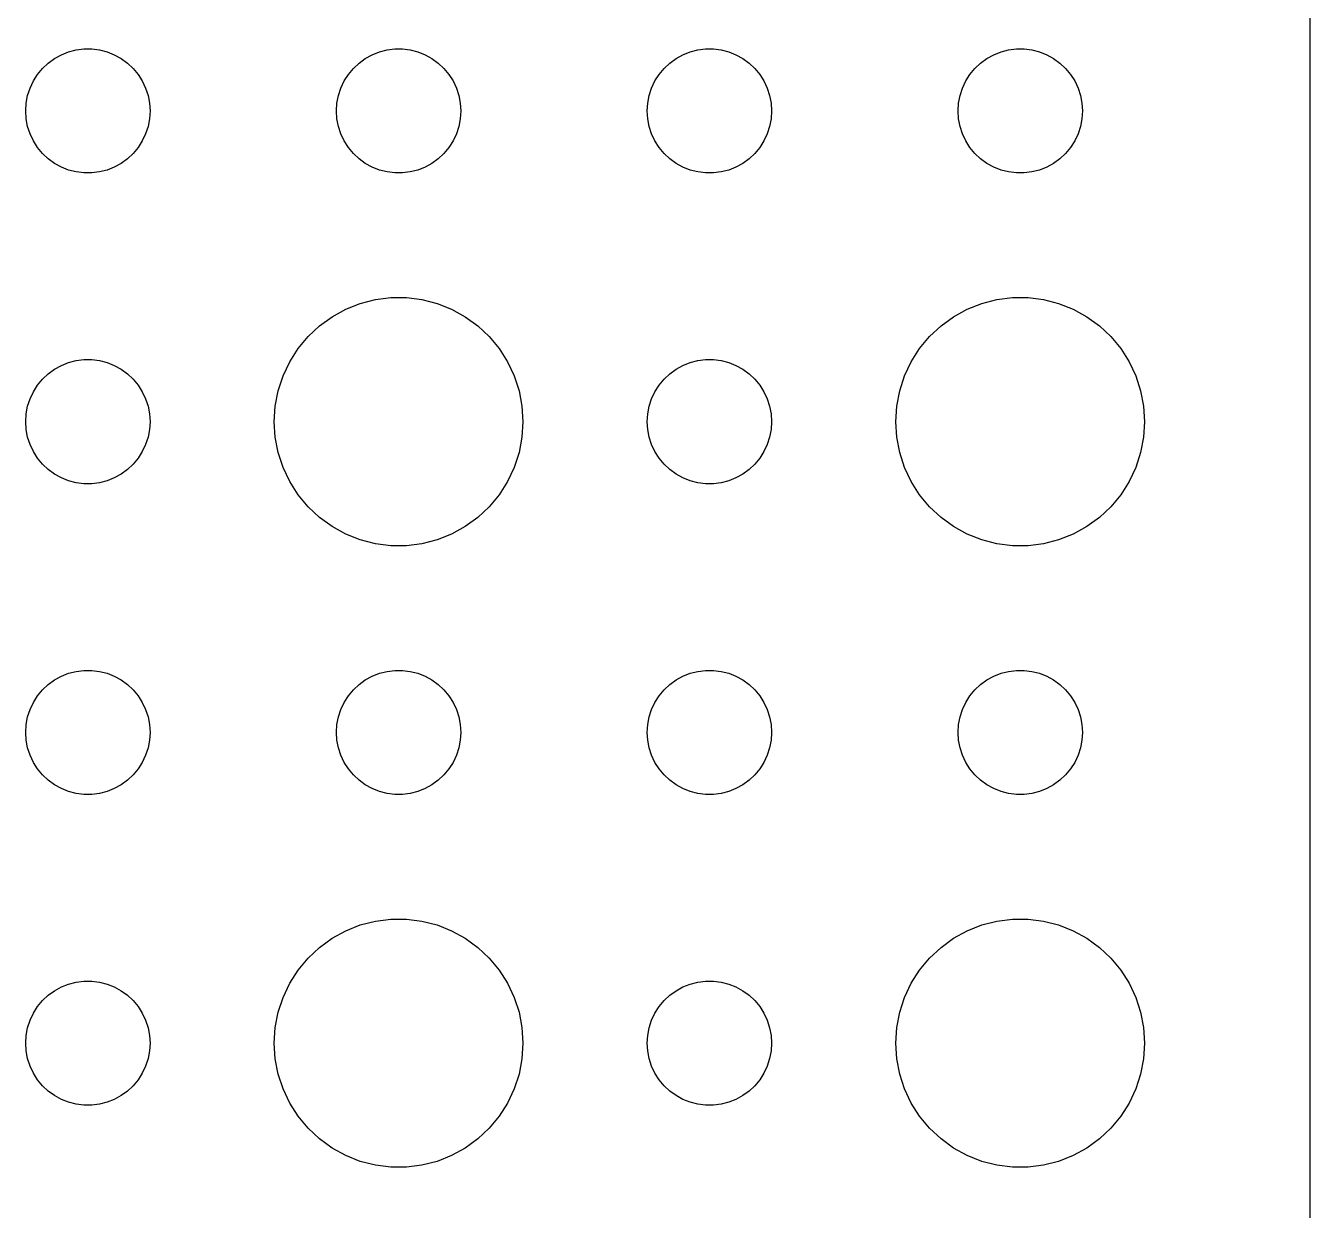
# Model space of a CAD drawing. Header units: metres. Extents: x -134 to 134, y 176 to 394.
# Drawn here: x 103.5 to 134.5, y 223.97 to 252.56 of the extents above; entities that cross this region are included whole.
import ezdxf

# ---------------------------------------------------------------- set-up
doc = ezdxf.new("R2010")
doc.units = ezdxf.units.M

msp = doc.modelspace()

# ---------------------------------------------------------------- linework, layer by layer
for p, q in [((134.5, 181), (134.5, 275)), ((104.044, 251.656), (104.196, 251.766)), ((104.196, 251.766), (104.361, 251.857)), ((104.361, 251.857), (104.536, 251.927)), ((104.536, 251.927), (104.719, 251.973)), ((104.719, 251.973), (104.906, 251.997)), ((104.906, 251.997), (105.094, 251.997)), ((105.094, 251.997), (105.281, 251.973)), ((105.281, 251.973), (105.464, 251.927)), ((105.464, 251.927), (105.639, 251.857)), ((105.639, 251.857), (105.804, 251.766)), ((105.804, 251.766), (105.956, 251.656)), ((111.544, 251.656), (111.696, 251.766)), ((111.696, 251.766), (111.861, 251.857)), ((111.861, 251.857), (112.036, 251.927)), ((112.036, 251.927), (112.219, 251.973)), ((112.219, 251.973), (112.406, 251.997)), ((112.406, 251.997), (112.594, 251.997)), ((112.594, 251.997), (112.781, 251.973)), ((112.781, 251.973), (112.964, 251.927)), ((112.964, 251.927), (113.139, 251.857)), ((113.139, 251.857), (113.304, 251.766)), ((113.304, 251.766), (113.456, 251.656)), ((119.044, 251.656), (119.196, 251.766)), ((119.196, 251.766), (119.361, 251.857)), ((119.361, 251.857), (119.536, 251.927)), ((119.536, 251.927), (119.719, 251.973)), ((119.719, 251.973), (119.906, 251.997)), ((119.906, 251.997), (120.094, 251.997)), ((120.094, 251.997), (120.281, 251.973)), ((120.281, 251.973), (120.464, 251.927)), ((120.464, 251.927), (120.639, 251.857)), ((120.639, 251.857), (120.804, 251.766)), ((120.804, 251.766), (120.956, 251.656)), ((126.544, 251.656), (126.696, 251.766)), ((126.696, 251.766), (126.861, 251.857)), ((126.861, 251.857), (127.036, 251.927)), ((127.036, 251.927), (127.219, 251.973)), ((127.219, 251.973), (127.406, 251.997)), ((127.406, 251.997), (127.594, 251.997)), ((127.594, 251.997), (127.781, 251.973)), ((127.781, 251.973), (127.964, 251.927)), ((127.964, 251.927), (128.139, 251.857)), ((128.139, 251.857), (128.304, 251.766)), ((128.304, 251.766), (128.456, 251.656)), ((103.786, 251.382), (103.907, 251.527)), ((103.907, 251.527), (104.044, 251.656)), ((105.956, 251.656), (106.093, 251.527)), ((106.093, 251.527), (106.214, 251.382)), ((111.286, 251.382), (111.407, 251.527)), ((111.407, 251.527), (111.544, 251.656)), ((113.456, 251.656), (113.593, 251.527)), ((113.593, 251.527), (113.714, 251.382)), ((118.786, 251.382), (118.907, 251.527)), ((118.907, 251.527), (119.044, 251.656)), ((120.956, 251.656), (121.093, 251.527)), ((121.093, 251.527), (121.214, 251.382)), ((126.286, 251.382), (126.407, 251.527)), ((126.407, 251.527), (126.544, 251.656)), ((128.456, 251.656), (128.593, 251.527)), ((128.593, 251.527), (128.714, 251.382)), ((103.605, 251.052), (103.686, 251.223)), ((103.686, 251.223), (103.786, 251.382)), ((106.214, 251.382), (106.314, 251.223)), ((106.314, 251.223), (106.395, 251.052)), ((111.105, 251.052), (111.186, 251.223)), ((111.186, 251.223), (111.286, 251.382)), ((113.714, 251.382), (113.814, 251.223)), ((113.814, 251.223), (113.895, 251.052)), ((118.605, 251.052), (118.686, 251.223)), ((118.686, 251.223), (118.786, 251.382)), ((121.214, 251.382), (121.314, 251.223)), ((121.314, 251.223), (121.395, 251.052)), ((126.105, 251.052), (126.186, 251.223)), ((126.186, 251.223), (126.286, 251.382)), ((128.714, 251.382), (128.814, 251.223)), ((128.814, 251.223), (128.895, 251.052)), ((103.512, 250.688), (103.547, 250.873)), ((103.547, 250.873), (103.605, 251.052)), ((106.395, 251.052), (106.453, 250.873)), ((106.453, 250.873), (106.488, 250.688)), ((111.012, 250.688), (111.047, 250.873)), ((111.047, 250.873), (111.105, 251.052)), ((113.895, 251.052), (113.953, 250.873)), ((113.953, 250.873), (113.988, 250.688)), ((118.512, 250.688), (118.547, 250.873)), ((118.547, 250.873), (118.605, 251.052)), ((121.395, 251.052), (121.453, 250.873)), ((121.453, 250.873), (121.488, 250.688)), ((126.012, 250.688), (126.047, 250.873)), ((126.047, 250.873), (126.105, 251.052)), ((128.895, 251.052), (128.953, 250.873)), ((128.953, 250.873), (128.988, 250.688)), ((103.5, 250.5), (103.512, 250.688)), ((103.512, 250.312), (103.5, 250.5)), ((106.488, 250.688), (106.5, 250.5)), ((106.5, 250.5), (106.488, 250.312)), ((111, 250.5), (111.012, 250.688)), ((111.012, 250.312), (111, 250.5)), ((113.988, 250.688), (114, 250.5)), ((114, 250.5), (113.988, 250.312)), ((118.5, 250.5), (118.512, 250.688)), ((118.512, 250.312), (118.5, 250.5)), ((121.488, 250.688), (121.5, 250.5)), ((121.5, 250.5), (121.488, 250.312)), ((126, 250.5), (126.012, 250.688)), ((126.012, 250.312), (126, 250.5)), ((128.988, 250.688), (129, 250.5)), ((129, 250.5), (128.988, 250.312)), ((103.547, 250.127), (103.512, 250.312)), ((106.488, 250.312), (106.453, 250.127)), ((111.047, 250.127), (111.012, 250.312)), ((113.988, 250.312), (113.953, 250.127)), ((118.547, 250.127), (118.512, 250.312)), ((121.488, 250.312), (121.453, 250.127)), ((126.047, 250.127), (126.012, 250.312)), ((128.988, 250.312), (128.953, 250.127)), ((103.605, 249.948), (103.547, 250.127)), ((103.686, 249.777), (103.605, 249.948)), ((106.395, 249.948), (106.314, 249.777)), ((106.453, 250.127), (106.395, 249.948)), ((111.105, 249.948), (111.047, 250.127)), ((111.186, 249.777), (111.105, 249.948)), ((113.895, 249.948), (113.814, 249.777)), ((113.953, 250.127), (113.895, 249.948)), ((118.605, 249.948), (118.547, 250.127)), ((118.686, 249.777), (118.605, 249.948)), ((121.395, 249.948), (121.314, 249.777)), ((121.453, 250.127), (121.395, 249.948)), ((126.105, 249.948), (126.047, 250.127)), ((126.186, 249.777), (126.105, 249.948)), ((128.895, 249.948), (128.814, 249.777)), ((128.953, 250.127), (128.895, 249.948)), ((103.786, 249.618), (103.686, 249.777)), ((103.907, 249.473), (103.786, 249.618)), ((106.214, 249.618), (106.093, 249.473)), ((106.314, 249.777), (106.214, 249.618)), ((111.286, 249.618), (111.186, 249.777)), ((111.407, 249.473), (111.286, 249.618)), ((113.714, 249.618), (113.593, 249.473)), ((113.814, 249.777), (113.714, 249.618)), ((118.786, 249.618), (118.686, 249.777)), ((118.907, 249.473), (118.786, 249.618)), ((121.214, 249.618), (121.093, 249.473)), ((121.314, 249.777), (121.214, 249.618)), ((126.286, 249.618), (126.186, 249.777)), ((126.407, 249.473), (126.286, 249.618)), ((128.714, 249.618), (128.593, 249.473)), ((128.814, 249.777), (128.714, 249.618)), ((104.044, 249.344), (103.907, 249.473)), ((104.196, 249.234), (104.044, 249.344)), ((105.956, 249.344), (105.804, 249.234)), ((106.093, 249.473), (105.956, 249.344)), ((111.544, 249.344), (111.407, 249.473)), ((111.696, 249.234), (111.544, 249.344)), ((113.456, 249.344), (113.304, 249.234)), ((113.593, 249.473), (113.456, 249.344)), ((119.044, 249.344), (118.907, 249.473)), ((119.196, 249.234), (119.044, 249.344)), ((120.956, 249.344), (120.804, 249.234)), ((121.093, 249.473), (120.956, 249.344)), ((126.544, 249.344), (126.407, 249.473)), ((126.696, 249.234), (126.544, 249.344)), ((128.456, 249.344), (128.304, 249.234)), ((128.593, 249.473), (128.456, 249.344)), ((104.361, 249.143), (104.196, 249.234)), ((104.536, 249.073), (104.361, 249.143)), ((104.719, 249.027), (104.536, 249.073)), ((104.906, 249.003), (104.719, 249.027)), ((105.094, 249.003), (104.906, 249.003)), ((105.281, 249.027), (105.094, 249.003)), ((105.464, 249.073), (105.281, 249.027)), ((105.639, 249.143), (105.464, 249.073)), ((105.804, 249.234), (105.639, 249.143)), ((111.861, 249.143), (111.696, 249.234)), ((112.036, 249.073), (111.861, 249.143)), ((112.219, 249.027), (112.036, 249.073)), ((112.406, 249.003), (112.219, 249.027)), ((112.594, 249.003), (112.406, 249.003)), ((112.781, 249.027), (112.594, 249.003)), ((112.964, 249.073), (112.781, 249.027)), ((113.139, 249.143), (112.964, 249.073)), ((113.304, 249.234), (113.139, 249.143)), ((119.361, 249.143), (119.196, 249.234)), ((119.536, 249.073), (119.361, 249.143)), ((119.719, 249.027), (119.536, 249.073)), ((119.906, 249.003), (119.719, 249.027)), ((120.094, 249.003), (119.906, 249.003)), ((120.281, 249.027), (120.094, 249.003)), ((120.464, 249.073), (120.281, 249.027)), ((120.639, 249.143), (120.464, 249.073)), ((120.804, 249.234), (120.639, 249.143)), ((126.861, 249.143), (126.696, 249.234)), ((127.036, 249.073), (126.861, 249.143)), ((127.219, 249.027), (127.036, 249.073)), ((127.406, 249.003), (127.219, 249.027)), ((127.594, 249.003), (127.406, 249.003)), ((127.781, 249.027), (127.594, 249.003)), ((127.964, 249.073), (127.781, 249.027)), ((128.139, 249.143), (127.964, 249.073)), ((128.304, 249.234), (128.139, 249.143)), ((111.223, 245.714), (111.573, 245.853)), ((111.573, 245.853), (111.938, 245.947)), ((111.938, 245.947), (112.312, 245.994)), ((112.312, 245.994), (112.688, 245.994)), ((112.688, 245.994), (113.062, 245.947)), ((113.062, 245.947), (113.427, 245.853)), ((113.427, 245.853), (113.777, 245.714)), ((126.223, 245.714), (126.573, 245.853)), ((126.573, 245.853), (126.938, 245.947)), ((126.938, 245.947), (127.312, 245.994)), ((127.312, 245.994), (127.688, 245.994)), ((127.688, 245.994), (128.062, 245.947)), ((128.062, 245.947), (128.427, 245.853)), ((128.427, 245.853), (128.777, 245.714)), ((110.588, 245.312), (110.893, 245.533)), ((110.893, 245.533), (111.223, 245.714)), ((113.777, 245.714), (114.107, 245.533)), ((114.107, 245.533), (114.412, 245.312)), ((125.588, 245.312), (125.893, 245.533)), ((125.893, 245.533), (126.223, 245.714)), ((128.777, 245.714), (129.107, 245.533)), ((129.107, 245.533), (129.412, 245.312)), ((110.313, 245.054), (110.588, 245.312)), ((114.412, 245.312), (114.687, 245.054)), ((125.313, 245.054), (125.588, 245.312)), ((129.412, 245.312), (129.687, 245.054)), ((110.073, 244.763), (110.313, 245.054)), ((114.687, 245.054), (114.927, 244.763)), ((125.073, 244.763), (125.313, 245.054)), ((129.687, 245.054), (129.927, 244.763)), ((109.871, 244.445), (110.073, 244.763)), ((114.927, 244.763), (115.129, 244.445)), ((124.871, 244.445), (125.073, 244.763)), ((129.927, 244.763), (130.129, 244.445)), ((104.196, 244.266), (104.361, 244.357)), ((104.361, 244.357), (104.536, 244.427)), ((104.536, 244.427), (104.719, 244.473)), ((104.719, 244.473), (104.906, 244.497)), ((104.906, 244.497), (105.094, 244.497)), ((105.094, 244.497), (105.281, 244.473)), ((105.281, 244.473), (105.464, 244.427)), ((105.464, 244.427), (105.639, 244.357)), ((105.639, 244.357), (105.804, 244.266)), ((109.711, 244.104), (109.871, 244.445)), ((115.129, 244.445), (115.289, 244.104)), ((119.196, 244.266), (119.361, 244.357)), ((119.361, 244.357), (119.536, 244.427)), ((119.536, 244.427), (119.719, 244.473)), ((119.719, 244.473), (119.906, 244.497)), ((119.906, 244.497), (120.094, 244.497)), ((120.094, 244.497), (120.281, 244.473)), ((120.281, 244.473), (120.464, 244.427)), ((120.464, 244.427), (120.639, 244.357)), ((120.639, 244.357), (120.804, 244.266)), ((124.711, 244.104), (124.871, 244.445)), ((130.129, 244.445), (130.289, 244.104)), ((103.786, 243.882), (103.907, 244.027)), ((103.907, 244.027), (104.044, 244.156)), ((104.044, 244.156), (104.196, 244.266)), ((105.804, 244.266), (105.956, 244.156)), ((105.956, 244.156), (106.093, 244.027)), ((106.093, 244.027), (106.214, 243.882)), ((109.594, 243.746), (109.711, 244.104)), ((115.289, 244.104), (115.406, 243.746)), ((118.786, 243.882), (118.907, 244.027)), ((118.907, 244.027), (119.044, 244.156)), ((119.044, 244.156), (119.196, 244.266)), ((120.804, 244.266), (120.956, 244.156)), ((120.956, 244.156), (121.093, 244.027)), ((121.093, 244.027), (121.214, 243.882)), ((124.594, 243.746), (124.711, 244.104)), ((130.289, 244.104), (130.406, 243.746)), ((103.605, 243.552), (103.686, 243.723)), ((103.686, 243.723), (103.786, 243.882)), ((106.214, 243.882), (106.314, 243.723)), ((106.314, 243.723), (106.395, 243.552)), ((109.524, 243.376), (109.594, 243.746)), ((115.406, 243.746), (115.476, 243.376)), ((118.605, 243.552), (118.686, 243.723)), ((118.686, 243.723), (118.786, 243.882)), ((121.214, 243.882), (121.314, 243.723)), ((121.314, 243.723), (121.395, 243.552)), ((124.524, 243.376), (124.594, 243.746)), ((130.406, 243.746), (130.476, 243.376)), ((103.512, 243.188), (103.547, 243.373)), ((103.547, 243.373), (103.605, 243.552)), ((106.395, 243.552), (106.453, 243.373)), ((106.453, 243.373), (106.488, 243.188)), ((109.5, 243), (109.524, 243.376)), ((115.476, 243.376), (115.5, 243)), ((118.512, 243.188), (118.547, 243.373)), ((118.547, 243.373), (118.605, 243.552)), ((121.395, 243.552), (121.453, 243.373)), ((121.453, 243.373), (121.488, 243.188)), ((124.5, 243), (124.524, 243.376)), ((130.476, 243.376), (130.5, 243)), ((103.5, 243), (103.512, 243.188)), ((106.488, 243.188), (106.5, 243)), ((118.5, 243), (118.512, 243.188)), ((121.488, 243.188), (121.5, 243)), ((103.512, 242.812), (103.5, 243)), ((103.547, 242.627), (103.512, 242.812)), ((106.488, 242.812), (106.453, 242.627)), ((106.5, 243), (106.488, 242.812)), ((109.524, 242.624), (109.5, 243)), ((115.5, 243), (115.476, 242.624)), ((118.512, 242.812), (118.5, 243)), ((118.547, 242.627), (118.512, 242.812)), ((121.488, 242.812), (121.453, 242.627)), ((121.5, 243), (121.488, 242.812)), ((124.524, 242.624), (124.5, 243)), ((130.5, 243), (130.476, 242.624)), ((103.605, 242.448), (103.547, 242.627)), ((103.686, 242.277), (103.605, 242.448)), ((106.395, 242.448), (106.314, 242.277)), ((106.453, 242.627), (106.395, 242.448)), ((109.594, 242.254), (109.524, 242.624)), ((115.476, 242.624), (115.406, 242.254)), ((118.605, 242.448), (118.547, 242.627)), ((118.686, 242.277), (118.605, 242.448)), ((121.395, 242.448), (121.314, 242.277)), ((121.453, 242.627), (121.395, 242.448)), ((124.594, 242.254), (124.524, 242.624)), ((130.476, 242.624), (130.406, 242.254)), ((103.786, 242.118), (103.686, 242.277)), ((103.907, 241.973), (103.786, 242.118)), ((106.214, 242.118), (106.093, 241.973)), ((106.314, 242.277), (106.214, 242.118)), ((109.711, 241.896), (109.594, 242.254)), ((115.406, 242.254), (115.289, 241.896)), ((118.786, 242.118), (118.686, 242.277)), ((118.907, 241.973), (118.786, 242.118)), ((121.214, 242.118), (121.093, 241.973)), ((121.314, 242.277), (121.214, 242.118)), ((124.711, 241.896), (124.594, 242.254)), ((130.406, 242.254), (130.289, 241.896)), ((104.044, 241.844), (103.907, 241.973)), ((104.196, 241.734), (104.044, 241.844)), ((105.956, 241.844), (105.804, 241.734)), ((106.093, 241.973), (105.956, 241.844)), ((109.871, 241.555), (109.711, 241.896)), ((115.289, 241.896), (115.129, 241.555)), ((119.044, 241.844), (118.907, 241.973)), ((119.196, 241.734), (119.044, 241.844)), ((120.956, 241.844), (120.804, 241.734)), ((121.093, 241.973), (120.956, 241.844)), ((124.871, 241.555), (124.711, 241.896)), ((130.289, 241.896), (130.129, 241.555)), ((104.361, 241.643), (104.196, 241.734)), ((104.536, 241.573), (104.361, 241.643)), ((104.719, 241.527), (104.536, 241.573)), ((104.906, 241.503), (104.719, 241.527)), ((105.094, 241.503), (104.906, 241.503)), ((105.281, 241.527), (105.094, 241.503)), ((105.464, 241.573), (105.281, 241.527)), ((105.639, 241.643), (105.464, 241.573)), ((105.804, 241.734), (105.639, 241.643)), ((110.073, 241.237), (109.871, 241.555)), ((115.129, 241.555), (114.927, 241.237)), ((119.361, 241.643), (119.196, 241.734)), ((119.536, 241.573), (119.361, 241.643)), ((119.719, 241.527), (119.536, 241.573)), ((119.906, 241.503), (119.719, 241.527)), ((120.094, 241.503), (119.906, 241.503)), ((120.281, 241.527), (120.094, 241.503)), ((120.464, 241.573), (120.281, 241.527)), ((120.639, 241.643), (120.464, 241.573)), ((120.804, 241.734), (120.639, 241.643)), ((125.073, 241.237), (124.871, 241.555)), ((130.129, 241.555), (129.927, 241.237)), ((110.313, 240.946), (110.073, 241.237)), ((114.927, 241.237), (114.687, 240.946)), ((125.313, 240.946), (125.073, 241.237)), ((129.927, 241.237), (129.687, 240.946)), ((110.588, 240.688), (110.313, 240.946)), ((114.687, 240.946), (114.412, 240.688)), ((125.588, 240.688), (125.313, 240.946)), ((129.687, 240.946), (129.412, 240.688)), ((110.893, 240.467), (110.588, 240.688)), ((114.412, 240.688), (114.107, 240.467)), ((125.893, 240.467), (125.588, 240.688)), ((129.412, 240.688), (129.107, 240.467)), ((111.223, 240.286), (110.893, 240.467)), ((111.573, 240.147), (111.223, 240.286)), ((113.777, 240.286), (113.427, 240.147)), ((114.107, 240.467), (113.777, 240.286)), ((126.223, 240.286), (125.893, 240.467)), ((126.573, 240.147), (126.223, 240.286)), ((128.777, 240.286), (128.427, 240.147)), ((129.107, 240.467), (128.777, 240.286)), ((111.938, 240.053), (111.573, 240.147)), ((112.312, 240.006), (111.938, 240.053)), ((112.688, 240.006), (112.312, 240.006)), ((113.062, 240.053), (112.688, 240.006)), ((113.427, 240.147), (113.062, 240.053)), ((126.938, 240.053), (126.573, 240.147)), ((127.312, 240.006), (126.938, 240.053)), ((127.688, 240.006), (127.312, 240.006)), ((128.062, 240.053), (127.688, 240.006)), ((128.427, 240.147), (128.062, 240.053)), ((104.196, 236.766), (104.361, 236.857)), ((104.361, 236.857), (104.536, 236.927)), ((104.536, 236.927), (104.719, 236.973)), ((104.719, 236.973), (104.906, 236.997)), ((104.906, 236.997), (105.094, 236.997)), ((105.094, 236.997), (105.281, 236.973)), ((105.281, 236.973), (105.464, 236.927)), ((105.464, 236.927), (105.639, 236.857)), ((105.639, 236.857), (105.804, 236.766)), ((111.696, 236.766), (111.861, 236.857)), ((111.861, 236.857), (112.036, 236.927)), ((112.036, 236.927), (112.219, 236.973)), ((112.219, 236.973), (112.406, 236.997)), ((112.406, 236.997), (112.594, 236.997)), ((112.594, 236.997), (112.781, 236.973)), ((112.781, 236.973), (112.964, 236.927)), ((112.964, 236.927), (113.139, 236.857)), ((113.139, 236.857), (113.304, 236.766)), ((119.196, 236.766), (119.361, 236.857)), ((119.361, 236.857), (119.536, 236.927)), ((119.536, 236.927), (119.719, 236.973)), ((119.719, 236.973), (119.906, 236.997)), ((119.906, 236.997), (120.094, 236.997)), ((120.094, 236.997), (120.281, 236.973)), ((120.281, 236.973), (120.464, 236.927)), ((120.464, 236.927), (120.639, 236.857)), ((120.639, 236.857), (120.804, 236.766)), ((126.696, 236.766), (126.861, 236.857)), ((126.861, 236.857), (127.036, 236.927)), ((127.036, 236.927), (127.219, 236.973)), ((127.219, 236.973), (127.406, 236.997)), ((127.406, 236.997), (127.594, 236.997)), ((127.594, 236.997), (127.781, 236.973)), ((127.781, 236.973), (127.964, 236.927)), ((127.964, 236.927), (128.139, 236.857)), ((128.139, 236.857), (128.304, 236.766)), ((103.907, 236.527), (104.044, 236.656)), ((104.044, 236.656), (104.196, 236.766)), ((105.804, 236.766), (105.956, 236.656)), ((105.956, 236.656), (106.093, 236.527)), ((111.407, 236.527), (111.544, 236.656)), ((111.544, 236.656), (111.696, 236.766)), ((113.304, 236.766), (113.456, 236.656)), ((113.456, 236.656), (113.593, 236.527)), ((118.907, 236.527), (119.044, 236.656)), ((119.044, 236.656), (119.196, 236.766)), ((120.804, 236.766), (120.956, 236.656)), ((120.956, 236.656), (121.093, 236.527)), ((126.407, 236.527), (126.544, 236.656)), ((126.544, 236.656), (126.696, 236.766)), ((128.304, 236.766), (128.456, 236.656)), ((128.456, 236.656), (128.593, 236.527)), ((103.605, 236.052), (103.686, 236.223)), ((103.686, 236.223), (103.786, 236.382)), ((103.786, 236.382), (103.907, 236.527)), ((106.093, 236.527), (106.214, 236.382)), ((106.214, 236.382), (106.314, 236.223)), ((106.314, 236.223), (106.395, 236.052)), ((111.105, 236.052), (111.186, 236.223)), ((111.186, 236.223), (111.286, 236.382)), ((111.286, 236.382), (111.407, 236.527)), ((113.593, 236.527), (113.714, 236.382)), ((113.714, 236.382), (113.814, 236.223)), ((113.814, 236.223), (113.895, 236.052)), ((118.605, 236.052), (118.686, 236.223)), ((118.686, 236.223), (118.786, 236.382)), ((118.786, 236.382), (118.907, 236.527)), ((121.093, 236.527), (121.214, 236.382)), ((121.214, 236.382), (121.314, 236.223)), ((121.314, 236.223), (121.395, 236.052)), ((126.105, 236.052), (126.186, 236.223)), ((126.186, 236.223), (126.286, 236.382)), ((126.286, 236.382), (126.407, 236.527)), ((128.593, 236.527), (128.714, 236.382)), ((128.714, 236.382), (128.814, 236.223)), ((128.814, 236.223), (128.895, 236.052)), ((103.547, 235.873), (103.605, 236.052)), ((106.395, 236.052), (106.453, 235.873)), ((111.047, 235.873), (111.105, 236.052)), ((113.895, 236.052), (113.953, 235.873)), ((118.547, 235.873), (118.605, 236.052)), ((121.395, 236.052), (121.453, 235.873)), ((126.047, 235.873), (126.105, 236.052)), ((128.895, 236.052), (128.953, 235.873)), ((103.5, 235.5), (103.512, 235.688)), ((103.512, 235.688), (103.547, 235.873)), ((106.453, 235.873), (106.488, 235.688)), ((106.488, 235.688), (106.5, 235.5)), ((111, 235.5), (111.012, 235.688)), ((111.012, 235.688), (111.047, 235.873)), ((113.953, 235.873), (113.988, 235.688)), ((113.988, 235.688), (114, 235.5)), ((118.5, 235.5), (118.512, 235.688)), ((118.512, 235.688), (118.547, 235.873)), ((121.453, 235.873), (121.488, 235.688)), ((121.488, 235.688), (121.5, 235.5)), ((126, 235.5), (126.012, 235.688)), ((126.012, 235.688), (126.047, 235.873)), ((128.953, 235.873), (128.988, 235.688)), ((128.988, 235.688), (129, 235.5)), ((103.512, 235.312), (103.5, 235.5)), ((103.547, 235.127), (103.512, 235.312)), ((106.488, 235.312), (106.453, 235.127)), ((106.5, 235.5), (106.488, 235.312)), ((111.012, 235.312), (111, 235.5)), ((111.047, 235.127), (111.012, 235.312)), ((113.988, 235.312), (113.953, 235.127)), ((114, 235.5), (113.988, 235.312)), ((118.512, 235.312), (118.5, 235.5)), ((118.547, 235.127), (118.512, 235.312)), ((121.488, 235.312), (121.453, 235.127)), ((121.5, 235.5), (121.488, 235.312)), ((126.012, 235.312), (126, 235.5)), ((126.047, 235.127), (126.012, 235.312)), ((128.988, 235.312), (128.953, 235.127)), ((129, 235.5), (128.988, 235.312)), ((103.605, 234.948), (103.547, 235.127)), ((106.453, 235.127), (106.395, 234.948)), ((111.105, 234.948), (111.047, 235.127)), ((113.953, 235.127), (113.895, 234.948)), ((118.605, 234.948), (118.547, 235.127)), ((121.453, 235.127), (121.395, 234.948)), ((126.105, 234.948), (126.047, 235.127)), ((128.953, 235.127), (128.895, 234.948)), ((103.686, 234.777), (103.605, 234.948)), ((103.786, 234.618), (103.686, 234.777)), ((106.314, 234.777), (106.214, 234.618)), ((106.395, 234.948), (106.314, 234.777)), ((111.186, 234.777), (111.105, 234.948)), ((111.286, 234.618), (111.186, 234.777)), ((113.814, 234.777), (113.714, 234.618)), ((113.895, 234.948), (113.814, 234.777)), ((118.686, 234.777), (118.605, 234.948)), ((118.786, 234.618), (118.686, 234.777)), ((121.314, 234.777), (121.214, 234.618)), ((121.395, 234.948), (121.314, 234.777)), ((126.186, 234.777), (126.105, 234.948)), ((126.286, 234.618), (126.186, 234.777)), ((128.814, 234.777), (128.714, 234.618)), ((128.895, 234.948), (128.814, 234.777)), ((103.907, 234.473), (103.786, 234.618)), ((104.044, 234.344), (103.907, 234.473)), ((106.093, 234.473), (105.956, 234.344)), ((106.214, 234.618), (106.093, 234.473)), ((111.407, 234.473), (111.286, 234.618)), ((111.544, 234.344), (111.407, 234.473)), ((113.593, 234.473), (113.456, 234.344)), ((113.714, 234.618), (113.593, 234.473)), ((118.907, 234.473), (118.786, 234.618)), ((119.044, 234.344), (118.907, 234.473)), ((121.093, 234.473), (120.956, 234.344)), ((121.214, 234.618), (121.093, 234.473)), ((126.407, 234.473), (126.286, 234.618)), ((126.544, 234.344), (126.407, 234.473)), ((128.593, 234.473), (128.456, 234.344)), ((128.714, 234.618), (128.593, 234.473)), ((104.196, 234.234), (104.044, 234.344)), ((104.361, 234.143), (104.196, 234.234)), ((104.536, 234.073), (104.361, 234.143)), ((104.719, 234.027), (104.536, 234.073)), ((105.464, 234.073), (105.281, 234.027)), ((105.639, 234.143), (105.464, 234.073)), ((105.804, 234.234), (105.639, 234.143)), ((105.956, 234.344), (105.804, 234.234)), ((111.696, 234.234), (111.544, 234.344)), ((111.861, 234.143), (111.696, 234.234)), ((112.036, 234.073), (111.861, 234.143)), ((112.219, 234.027), (112.036, 234.073)), ((112.964, 234.073), (112.781, 234.027)), ((113.139, 234.143), (112.964, 234.073)), ((113.304, 234.234), (113.139, 234.143)), ((113.456, 234.344), (113.304, 234.234)), ((119.196, 234.234), (119.044, 234.344)), ((119.361, 234.143), (119.196, 234.234)), ((119.536, 234.073), (119.361, 234.143)), ((119.719, 234.027), (119.536, 234.073)), ((120.464, 234.073), (120.281, 234.027)), ((120.639, 234.143), (120.464, 234.073)), ((120.804, 234.234), (120.639, 234.143)), ((120.956, 234.344), (120.804, 234.234)), ((126.696, 234.234), (126.544, 234.344)), ((126.861, 234.143), (126.696, 234.234)), ((127.036, 234.073), (126.861, 234.143)), ((127.219, 234.027), (127.036, 234.073)), ((127.964, 234.073), (127.781, 234.027)), ((128.139, 234.143), (127.964, 234.073)), ((128.304, 234.234), (128.139, 234.143)), ((128.456, 234.344), (128.304, 234.234)), ((104.906, 234.003), (104.719, 234.027)), ((105.094, 234.003), (104.906, 234.003)), ((105.281, 234.027), (105.094, 234.003)), ((112.406, 234.003), (112.219, 234.027)), ((112.594, 234.003), (112.406, 234.003)), ((112.781, 234.027), (112.594, 234.003)), ((119.906, 234.003), (119.719, 234.027)), ((120.094, 234.003), (119.906, 234.003)), ((120.281, 234.027), (120.094, 234.003)), ((127.406, 234.003), (127.219, 234.027)), ((127.594, 234.003), (127.406, 234.003)), ((127.781, 234.027), (127.594, 234.003)), ((111.938, 230.947), (112.312, 230.994)), ((112.312, 230.994), (112.688, 230.994)), ((112.688, 230.994), (113.062, 230.947)), ((126.938, 230.947), (127.312, 230.994)), ((127.312, 230.994), (127.688, 230.994)), ((127.688, 230.994), (128.062, 230.947)), ((110.893, 230.533), (111.223, 230.714)), ((111.223, 230.714), (111.573, 230.853)), ((111.573, 230.853), (111.938, 230.947)), ((113.062, 230.947), (113.427, 230.853)), ((113.427, 230.853), (113.777, 230.714)), ((113.777, 230.714), (114.107, 230.533)), ((125.893, 230.533), (126.223, 230.714)), ((126.223, 230.714), (126.573, 230.853)), ((126.573, 230.853), (126.938, 230.947)), ((128.062, 230.947), (128.427, 230.853)), ((128.427, 230.853), (128.777, 230.714)), ((128.777, 230.714), (129.107, 230.533)), ((110.588, 230.312), (110.893, 230.533)), ((114.107, 230.533), (114.412, 230.312)), ((125.588, 230.312), (125.893, 230.533)), ((129.107, 230.533), (129.412, 230.312)), ((110.073, 229.763), (110.313, 230.054)), ((110.313, 230.054), (110.588, 230.312)), ((114.412, 230.312), (114.687, 230.054)), ((114.687, 230.054), (114.927, 229.763)), ((125.073, 229.763), (125.313, 230.054)), ((125.313, 230.054), (125.588, 230.312)), ((129.412, 230.312), (129.687, 230.054)), ((129.687, 230.054), (129.927, 229.763)), ((109.871, 229.445), (110.073, 229.763)), ((114.927, 229.763), (115.129, 229.445)), ((124.871, 229.445), (125.073, 229.763)), ((129.927, 229.763), (130.129, 229.445)), ((104.361, 229.357), (104.536, 229.427)), ((104.536, 229.427), (104.719, 229.473)), ((104.719, 229.473), (104.906, 229.497)), ((104.906, 229.497), (105.094, 229.497)), ((105.094, 229.497), (105.281, 229.473)), ((105.281, 229.473), (105.464, 229.427)), ((105.464, 229.427), (105.639, 229.357)), ((109.711, 229.104), (109.871, 229.445)), ((115.129, 229.445), (115.289, 229.104)), ((119.361, 229.357), (119.536, 229.427)), ((119.536, 229.427), (119.719, 229.473)), ((119.719, 229.473), (119.906, 229.497)), ((119.906, 229.497), (120.094, 229.497)), ((120.094, 229.497), (120.281, 229.473)), ((120.281, 229.473), (120.464, 229.427)), ((120.464, 229.427), (120.639, 229.357)), ((124.711, 229.104), (124.871, 229.445)), ((130.129, 229.445), (130.289, 229.104)), ((103.907, 229.027), (104.044, 229.156)), ((104.044, 229.156), (104.196, 229.266)), ((104.196, 229.266), (104.361, 229.357)), ((105.639, 229.357), (105.804, 229.266)), ((105.804, 229.266), (105.956, 229.156)), ((105.956, 229.156), (106.093, 229.027)), ((109.594, 228.746), (109.711, 229.104)), ((115.289, 229.104), (115.406, 228.746)), ((118.907, 229.027), (119.044, 229.156)), ((119.044, 229.156), (119.196, 229.266)), ((119.196, 229.266), (119.361, 229.357)), ((120.639, 229.357), (120.804, 229.266)), ((120.804, 229.266), (120.956, 229.156)), ((120.956, 229.156), (121.093, 229.027)), ((124.594, 228.746), (124.711, 229.104)), ((130.289, 229.104), (130.406, 228.746)), ((103.686, 228.723), (103.786, 228.882)), ((103.786, 228.882), (103.907, 229.027)), ((106.093, 229.027), (106.214, 228.882)), ((106.214, 228.882), (106.314, 228.723)), ((118.686, 228.723), (118.786, 228.882)), ((118.786, 228.882), (118.907, 229.027)), ((121.093, 229.027), (121.214, 228.882)), ((121.214, 228.882), (121.314, 228.723)), ((103.547, 228.373), (103.605, 228.552)), ((103.605, 228.552), (103.686, 228.723)), ((106.314, 228.723), (106.395, 228.552)), ((106.395, 228.552), (106.453, 228.373)), ((109.524, 228.376), (109.594, 228.746)), ((115.406, 228.746), (115.476, 228.376)), ((118.547, 228.373), (118.605, 228.552)), ((118.605, 228.552), (118.686, 228.723)), ((121.314, 228.723), (121.395, 228.552)), ((121.395, 228.552), (121.453, 228.373)), ((124.524, 228.376), (124.594, 228.746)), ((130.406, 228.746), (130.476, 228.376)), ((103.5, 228), (103.512, 228.188)), ((103.512, 228.188), (103.547, 228.373)), ((106.453, 228.373), (106.488, 228.188)), ((106.488, 228.188), (106.5, 228)), ((109.5, 228), (109.524, 228.376)), ((115.476, 228.376), (115.5, 228)), ((118.5, 228), (118.512, 228.188)), ((118.512, 228.188), (118.547, 228.373)), ((121.453, 228.373), (121.488, 228.188)), ((121.488, 228.188), (121.5, 228)), ((124.5, 228), (124.524, 228.376)), ((130.476, 228.376), (130.5, 228)), ((103.512, 227.812), (103.5, 228)), ((106.5, 228), (106.488, 227.812)), ((109.524, 227.624), (109.5, 228)), ((115.5, 228), (115.476, 227.624)), ((118.512, 227.812), (118.5, 228)), ((121.5, 228), (121.488, 227.812)), ((124.524, 227.624), (124.5, 228)), ((130.5, 228), (130.476, 227.624)), ((103.547, 227.627), (103.512, 227.812)), ((103.605, 227.448), (103.547, 227.627)), ((106.453, 227.627), (106.395, 227.448)), ((106.488, 227.812), (106.453, 227.627)), ((109.594, 227.254), (109.524, 227.624)), ((115.476, 227.624), (115.406, 227.254)), ((118.547, 227.627), (118.512, 227.812)), ((118.605, 227.448), (118.547, 227.627)), ((121.453, 227.627), (121.395, 227.448)), ((121.488, 227.812), (121.453, 227.627)), ((124.594, 227.254), (124.524, 227.624)), ((130.476, 227.624), (130.406, 227.254)), ((103.686, 227.277), (103.605, 227.448)), ((103.786, 227.118), (103.686, 227.277)), ((106.314, 227.277), (106.214, 227.118)), ((106.395, 227.448), (106.314, 227.277)), ((109.711, 226.896), (109.594, 227.254)), ((115.406, 227.254), (115.289, 226.896)), ((118.686, 227.277), (118.605, 227.448)), ((118.786, 227.118), (118.686, 227.277)), ((121.314, 227.277), (121.214, 227.118)), ((121.395, 227.448), (121.314, 227.277)), ((124.711, 226.896), (124.594, 227.254)), ((130.406, 227.254), (130.289, 226.896)), ((103.907, 226.973), (103.786, 227.118)), ((104.044, 226.844), (103.907, 226.973)), ((106.093, 226.973), (105.956, 226.844)), ((106.214, 227.118), (106.093, 226.973)), ((118.907, 226.973), (118.786, 227.118)), ((119.044, 226.844), (118.907, 226.973)), ((121.093, 226.973), (120.956, 226.844)), ((121.214, 227.118), (121.093, 226.973)), ((104.196, 226.734), (104.044, 226.844)), ((104.361, 226.643), (104.196, 226.734)), ((104.536, 226.573), (104.361, 226.643)), ((105.639, 226.643), (105.464, 226.573)), ((105.804, 226.734), (105.639, 226.643)), ((105.956, 226.844), (105.804, 226.734)), ((109.871, 226.555), (109.711, 226.896)), ((115.289, 226.896), (115.129, 226.555)), ((119.196, 226.734), (119.044, 226.844)), ((119.361, 226.643), (119.196, 226.734)), ((119.536, 226.573), (119.361, 226.643)), ((120.639, 226.643), (120.464, 226.573)), ((120.804, 226.734), (120.639, 226.643)), ((120.956, 226.844), (120.804, 226.734)), ((124.871, 226.555), (124.711, 226.896)), ((130.289, 226.896), (130.129, 226.555)), ((104.719, 226.527), (104.536, 226.573)), ((104.906, 226.503), (104.719, 226.527)), ((105.094, 226.503), (104.906, 226.503)), ((105.281, 226.527), (105.094, 226.503)), ((105.464, 226.573), (105.281, 226.527)), ((110.073, 226.237), (109.871, 226.555)), ((115.129, 226.555), (114.927, 226.237)), ((119.719, 226.527), (119.536, 226.573)), ((119.906, 226.503), (119.719, 226.527)), ((120.094, 226.503), (119.906, 226.503)), ((120.281, 226.527), (120.094, 226.503)), ((120.464, 226.573), (120.281, 226.527)), ((125.073, 226.237), (124.871, 226.555)), ((130.129, 226.555), (129.927, 226.237)), ((110.313, 225.946), (110.073, 226.237)), ((114.927, 226.237), (114.687, 225.946)), ((125.313, 225.946), (125.073, 226.237)), ((129.927, 226.237), (129.687, 225.946)), ((110.588, 225.688), (110.313, 225.946)), ((110.893, 225.467), (110.588, 225.688)), ((114.412, 225.688), (114.107, 225.467)), ((114.687, 225.946), (114.412, 225.688)), ((125.588, 225.688), (125.313, 225.946)), ((125.893, 225.467), (125.588, 225.688)), ((129.412, 225.688), (129.107, 225.467)), ((129.687, 225.946), (129.412, 225.688)), ((111.223, 225.286), (110.893, 225.467)), ((114.107, 225.467), (113.777, 225.286)), ((126.223, 225.286), (125.893, 225.467)), ((129.107, 225.467), (128.777, 225.286)), ((111.573, 225.147), (111.223, 225.286)), ((111.938, 225.053), (111.573, 225.147)), ((113.427, 225.147), (113.062, 225.053)), ((113.777, 225.286), (113.427, 225.147)), ((126.573, 225.147), (126.223, 225.286)), ((126.938, 225.053), (126.573, 225.147)), ((128.427, 225.147), (128.062, 225.053)), ((128.777, 225.286), (128.427, 225.147)), ((112.312, 225.006), (111.938, 225.053)), ((112.688, 225.006), (112.312, 225.006)), ((113.062, 225.053), (112.688, 225.006)), ((127.312, 225.006), (126.938, 225.053)), ((127.688, 225.006), (127.312, 225.006)), ((128.062, 225.053), (127.688, 225.006))]:
    msp.add_line(p, q)

doc.saveas('drawing.dxf')
